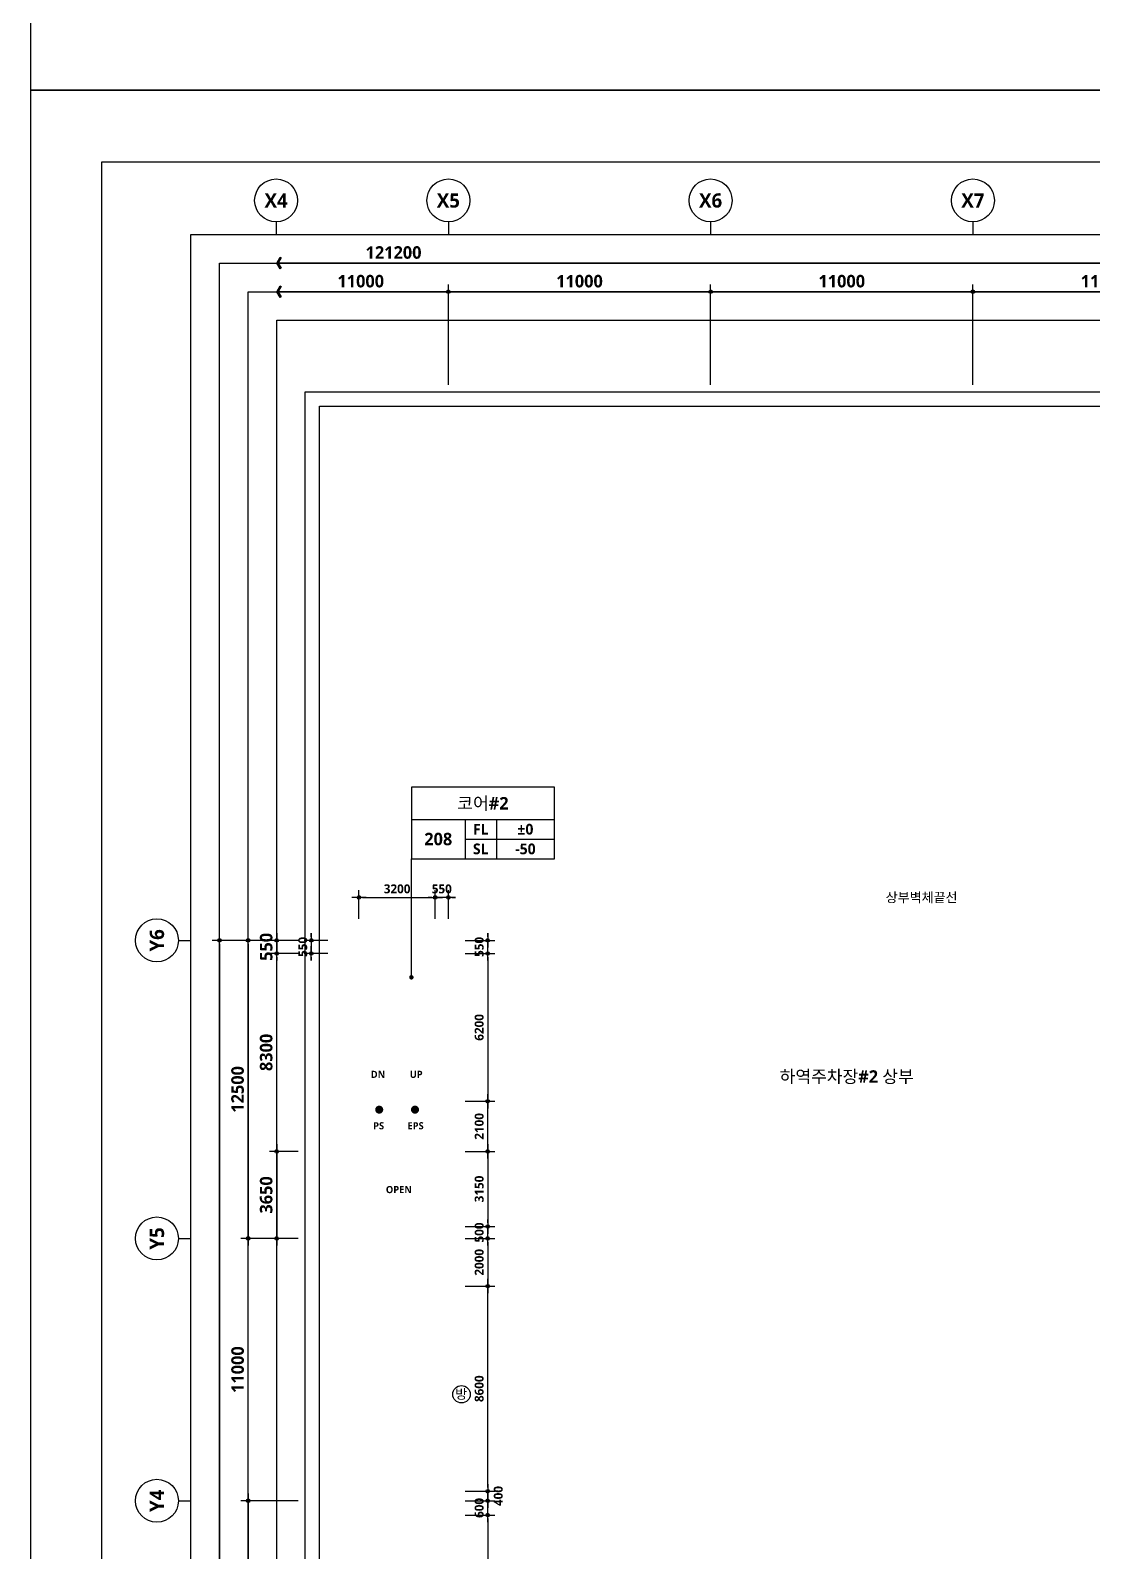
# Model space of a CAD drawing. Header units: millimetres. Extents: x -63924 to 190228206, y 0 to 456875599.
# Drawn here: x 89100 to 133650, y 442720 to 506505 of the extents above; entities that cross this region are included whole.
import ezdxf
from ezdxf.enums import TextEntityAlignment as Align

# ---------------------------------------------------------------- set-up
doc = ezdxf.new("R2010")
doc.units = ezdxf.units.MM
doc.header["$LTSCALE"] = 150
doc.header["$MEASUREMENT"] = 0
doc.header["$PDSIZE"] = -10
doc.layers.get('0').update_dxf_attribs({"linetype": 'CONTINUOUS'})
doc.layers.get('Defpoints').update_dxf_attribs({"color": 153, "linetype": 'CONTINUOUS'})
for name, color, linetype in [('A-ANNO-DIM', 4, 'CONTINUOUS'), ('A-ANNO-GRA1', 7, 'CONTINUOUS'), ('A-ANNO-LEAD', 4, 'CONTINUOUS'), ('A-ANNO-SYMB', 7, 'CONTINUOUS'), ('A-ANNO-TEXT1', 7, 'CONTINUOUS'), ('A-ANNO-TEXT2', 3, 'CONTINUOUS'), ('A-ANNO-TITL', 7, 'CONTINUOUS'), ('A-FLOR-MARK-ARCH', 1, 'CONTINUOUS'), ('A-ST-AXIS-BUB', 7, 'CONTINUOUS'), ('A-ST-AXIS-DIM', 7, 'CONTINUOUS')]:
    doc.layers.add(name, color=color, linetype=linetype)
for name, color, linetype, plot in [('Defpoint', 161, 'CONTINUOUS', False), ('G(그리드1)', 185, 'CONTINUOUS', False), ('G(그리드2)', 235, 'CONTINUOUS', False)]:
    doc.layers.add(name, color=color, linetype=linetype, plot=plot)
doc.styles.add('2020음성 1차', font='')
doc.styles.add('SH_나눔', font='')
doc.styles.add('SH_대대리576', font='')
doc.styles.add('SH_진천_나눔', font='')
doc.styles.get('2020음성 1차').set_extended_font_data('NanumGothic', bold=True)
doc.styles.get('SH_나눔').set_extended_font_data('NanumGothic', bold=True)
doc.styles.get('SH_대대리576').set_extended_font_data('NanumGothic', bold=True)
doc.styles.get('SH_진천_나눔').set_extended_font_data('NanumGothic', bold=True)
doc.dimstyles.new('SHP 300', dxfattribs={"dimscale": 150, "dimtxt": 3.5, "dimasz": 1, "dimexe": 2, "dimexo": 2, "dimgap": 1, "dimtad": 1, "dimdec": 0, "dimzin": 0, "dimdsep": 46, "dimtxsty": 'SH_대대리576', "dimblk": 'DIMDOT', "dimcen": 0.09, "dimclrt": 3, "dimadec": 0, "dimazin": 1, "dimtfac": 1, "dimtdec": 0, "dimtix": 1, "dimtmove": 2, "dimatfit": 0, "dimldrblk": 'DIMDOT', "dimfxl": 1, "dimtolj": 1, "dimtzin": 0, "dimarcsym": 0})
doc.dimstyles.new('SHP300내부', dxfattribs={"dimscale": 150, "dimtxt": 2.5, "dimasz": 1, "dimexe": 2, "dimexo": 2, "dimgap": 1, "dimtad": 1, "dimdec": 0, "dimzin": 0, "dimdsep": 46, "dimtxsty": 'SH_대대리576', "dimblk": 'DIMDOT', "dimcen": 0.09, "dimclrd": 256, "dimclre": 256, "dimclrt": 3, "dimadec": 0, "dimazin": 1, "dimtfac": 1, "dimtdec": 0, "dimtix": 1, "dimtmove": 2, "dimatfit": 0, "dimldrblk": 'DIMDOT', "dimfxl": 1, "dimtolj": 1, "dimtzin": 0, "dimlwd": -1, "dimlwe": -1, "dimarcsym": 0})

# ---------------------------------------------------------------- blocks, each defined once
blk = doc.blocks.new('A-ST-AXIS-BUB-1')
at = {"layer": 'A-ST-AXIS-BUB'}
blk.add_line((0, 350), (0, 0), dxfattribs=at)
blk.add_circle((0, 950), 600, dxfattribs=at)
blk = doc.blocks.new('DIMDOT')
at = {"color": 0}
blk.add_line((-2, 0), (2, 0), dxfattribs=at)
for radius in [0.5, 0.25]:
    blk.add_circle((0, 0), radius, dxfattribs=at)
blk = doc.blocks.new('*D79')
at = {"layer": 'A-ST-AXIS-DIM', "color": 0, "lineweight": -2, "transparency": 16777216}
for p, q in [((106630, 491650), (106630, 495850)), ((117630, 491650), (117630, 495850)), ((117480, 495550), (106780, 495550))]:
    blk.add_line(p, q, dxfattribs=at)
at = {"layer": 'Defpoints', "color": 0, "transparency": 16777216}
for p in [(106630, 495550), (106630, 491350), (117630, 491350)]:
    blk.add_point(p, dxfattribs=at)
at = {"layer": 'A-ST-AXIS-DIM', "color": 0, "linetype": 'ByBlock', "lineweight": -2, "transparency": 16777216, "xscale": 150, "yscale": 150, "zscale": 150, "rotation": 180}
blk.add_blockref('DIMDOT', (106630, 495550), dxfattribs=at)
at = {"layer": 'A-ST-AXIS-DIM', "color": 0, "linetype": 'ByBlock', "lineweight": -2, "transparency": 16777216, "xscale": 150, "yscale": 150, "zscale": 150}
blk.add_blockref('DIMDOT', (117630, 495550), dxfattribs=at)
at = {"layer": 'A-ST-AXIS-DIM', "color": 3, "transparency": 16777216, "insert": (112130, 495988), "char_height": 525, "attachment_point": 5, "style": 'SH_대대리576'}
blk.add_mtext('\\A1;11000', dxfattribs=at)
blk = doc.blocks.new('*D80')
at = {"layer": 'A-ST-AXIS-DIM', "color": 0, "lineweight": -2, "transparency": 16777216}
for p, q in [((117630, 491650), (117630, 495850)), ((128630, 491650), (128630, 495850)), ((128480, 495550), (117780, 495550))]:
    blk.add_line(p, q, dxfattribs=at)
at = {"layer": 'Defpoints', "color": 0, "transparency": 16777216}
for p in [(117630, 495550), (117630, 491350), (128630, 491350)]:
    blk.add_point(p, dxfattribs=at)
at = {"layer": 'A-ST-AXIS-DIM', "color": 0, "linetype": 'ByBlock', "lineweight": -2, "transparency": 16777216, "xscale": 150, "yscale": 150, "zscale": 150, "rotation": 180}
blk.add_blockref('DIMDOT', (117630, 495550), dxfattribs=at)
at = {"layer": 'A-ST-AXIS-DIM', "color": 0, "linetype": 'ByBlock', "lineweight": -2, "transparency": 16777216, "xscale": 150, "yscale": 150, "zscale": 150}
blk.add_blockref('DIMDOT', (128630, 495550), dxfattribs=at)
at = {"layer": 'A-ST-AXIS-DIM', "color": 3, "transparency": 16777216, "insert": (123130, 495988), "char_height": 525, "attachment_point": 5, "style": 'SH_대대리576'}
blk.add_mtext('\\A1;11000', dxfattribs=at)
blk = doc.blocks.new('*D81')
at = {"layer": 'A-ST-AXIS-DIM', "color": 0, "lineweight": -2, "transparency": 16777216}
for p, q in [((128630, 491650), (128630, 495850)), ((139630, 491650), (139630, 495850)), ((139480, 495550), (128780, 495550))]:
    blk.add_line(p, q, dxfattribs=at)
at = {"layer": 'Defpoints', "color": 0, "transparency": 16777216}
for p in [(128630, 495550), (128630, 491350), (139630, 491350)]:
    blk.add_point(p, dxfattribs=at)
at = {"layer": 'A-ST-AXIS-DIM', "color": 0, "linetype": 'ByBlock', "lineweight": -2, "transparency": 16777216, "xscale": 150, "yscale": 150, "zscale": 150, "rotation": 180}
blk.add_blockref('DIMDOT', (128630, 495550), dxfattribs=at)
at = {"layer": 'A-ST-AXIS-DIM', "color": 0, "linetype": 'ByBlock', "lineweight": -2, "transparency": 16777216, "xscale": 150, "yscale": 150, "zscale": 150}
blk.add_blockref('DIMDOT', (139630, 495550), dxfattribs=at)
at = {"layer": 'A-ST-AXIS-DIM', "color": 3, "transparency": 16777216, "insert": (134130, 495988), "char_height": 525, "attachment_point": 5, "style": 'SH_대대리576'}
blk.add_mtext('\\A1;11000', dxfattribs=at)
blk = doc.blocks.new('*D86')
at = {"layer": 'A-ST-AXIS-DIM', "color": 0, "lineweight": -2, "transparency": 16777216}
for p, q in [((100330, 444850), (97930, 444850)), ((98230, 444700), (98230, 434000)), ((100330, 433850), (97930, 433850))]:
    blk.add_line(p, q, dxfattribs=at)
at = {"layer": 'Defpoints', "color": 0, "transparency": 16777216}
for p in [(100630, 444850), (98230, 433850), (100630, 433850)]:
    blk.add_point(p, dxfattribs=at)
at = {"layer": 'A-ST-AXIS-DIM', "color": 0, "linetype": 'ByBlock', "lineweight": -2, "transparency": 16777216, "xscale": 150, "yscale": 150, "zscale": 150}
for p, rotation in [((98230, 444850), 90), ((98230, 433850), 270)]:
    blk.add_blockref('DIMDOT', p, dxfattribs=dict(at, rotation=rotation))
at = {"layer": 'A-ST-AXIS-DIM', "color": 3, "transparency": 16777216, "insert": (97792, 439350), "char_height": 525, "attachment_point": 5, "rotation": 90, "style": 'SH_대대리576'}
blk.add_mtext('\\A1;11000', dxfattribs=at)
blk = doc.blocks.new('*D87')
at = {"layer": 'A-ST-AXIS-DIM', "color": 0, "lineweight": -2, "transparency": 16777216}
for p, q in [((100330, 455850), (97930, 455850)), ((98230, 445000), (98230, 455700)), ((100330, 444850), (97930, 444850))]:
    blk.add_line(p, q, dxfattribs=at)
at = {"layer": 'Defpoints', "color": 0, "transparency": 16777216}
for p in [(98230, 455850), (100630, 455850), (100630, 444850)]:
    blk.add_point(p, dxfattribs=at)
at = {"layer": 'A-ST-AXIS-DIM', "color": 0, "linetype": 'ByBlock', "lineweight": -2, "transparency": 16777216, "xscale": 150, "yscale": 150, "zscale": 150}
for p, rotation in [((98230, 455850), 90), ((98230, 444850), 270)]:
    blk.add_blockref('DIMDOT', p, dxfattribs=dict(at, rotation=rotation))
at = {"layer": 'A-ST-AXIS-DIM', "color": 3, "transparency": 16777216, "insert": (97792, 450350), "char_height": 525, "attachment_point": 5, "rotation": 90, "style": 'SH_대대리576'}
blk.add_mtext('\\A1;11000', dxfattribs=at)
blk = doc.blocks.new('*D88')
at = {"layer": 'A-ST-AXIS-DIM', "color": 0, "lineweight": -2, "transparency": 16777216}
for p, q in [((100330, 468350), (97930, 468350)), ((98230, 468200), (98230, 456000)), ((100330, 455850), (97930, 455850))]:
    blk.add_line(p, q, dxfattribs=at)
at = {"layer": 'Defpoints', "color": 0, "transparency": 16777216}
for p in [(100630, 468350), (98230, 455850), (100630, 455850)]:
    blk.add_point(p, dxfattribs=at)
at = {"layer": 'A-ST-AXIS-DIM', "color": 0, "linetype": 'ByBlock', "lineweight": -2, "transparency": 16777216, "xscale": 150, "yscale": 150, "zscale": 150}
for p, rotation in [((98230, 468350), 90), ((98230, 455850), 270)]:
    blk.add_blockref('DIMDOT', p, dxfattribs=dict(at, rotation=rotation))
at = {"layer": 'A-ST-AXIS-DIM', "color": 3, "transparency": 16777216, "insert": (97791, 462100), "char_height": 525, "attachment_point": 5, "rotation": 90, "style": 'SH_대대리576'}
blk.add_mtext('\\A1;12500', dxfattribs=at)
blk = doc.blocks.new('*D89')
at = {"layer": 'A-ST-AXIS-DIM', "color": 0, "lineweight": -2, "transparency": 16777216}
for p, q in [((100330, 468350), (96730, 468350)), ((97030, 468200), (97030, 411500)), ((100330, 411350), (96730, 411350))]:
    blk.add_line(p, q, dxfattribs=at)
at = {"layer": 'Defpoints', "color": 0, "transparency": 16777216}
for p in [(100630, 468350), (97030, 411350), (100630, 411350)]:
    blk.add_point(p, dxfattribs=at)
at = {"layer": 'A-ST-AXIS-DIM', "color": 0, "linetype": 'ByBlock', "lineweight": -2, "transparency": 16777216, "xscale": 150, "yscale": 150, "zscale": 150}
for p, rotation in [((97030, 468350), 90), ((97030, 411350), 270)]:
    blk.add_blockref('DIMDOT', p, dxfattribs=dict(at, rotation=rotation))
at = {"layer": 'A-ST-AXIS-DIM', "color": 3, "transparency": 16777216, "insert": (96591, 439850), "char_height": 525, "attachment_point": 5, "rotation": 90, "style": 'SH_대대리576'}
blk.add_mtext('\\A1;57000', dxfattribs=at)
blk = doc.blocks.new('*D1229')
at = {"layer": 'A-ANNO-DIM', "transparency": 16777216}
for p, q in [((105930, 470150), (105780, 470150)), ((106080, 469250), (106080, 470450)), ((106630, 470150), (106080, 470150)), ((106630, 469250), (106630, 470450)), ((106780, 470150), (106930, 470150))]:
    blk.add_line(p, q, dxfattribs=at)
at = {"layer": 'Defpoints', "color": 0, "transparency": 16777216}
for p in [(106080, 470150), (106080, 468950), (106630, 468950)]:
    blk.add_point(p, dxfattribs=at)
at = {"layer": 'A-ANNO-DIM', "linetype": 'ByBlock', "transparency": 16777216, "xscale": 150, "yscale": 150, "zscale": 150}
blk.add_blockref('DIMDOT', (106080, 470150), dxfattribs=at)
at = {"layer": 'A-ANNO-DIM', "linetype": 'ByBlock', "transparency": 16777216, "xscale": 150, "yscale": 150, "zscale": 150, "rotation": 180}
blk.add_blockref('DIMDOT', (106630, 470150), dxfattribs=at)
at = {"layer": 'A-ANNO-DIM', "color": 3, "transparency": 16777216, "insert": (106355, 470506), "char_height": 375, "attachment_point": 5, "style": 'SH_대대리576'}
blk.add_mtext('\\A1;550', dxfattribs=at)
blk = doc.blocks.new('*D1230')
at = {"layer": 'A-ANNO-DIM', "transparency": 16777216}
for p, q in [((102880, 469250), (102880, 470450)), ((103030, 470150), (105930, 470150)), ((106080, 469250), (106080, 470450))]:
    blk.add_line(p, q, dxfattribs=at)
at = {"layer": 'Defpoints', "color": 0, "transparency": 16777216}
for p in [(106080, 470150), (102880, 468950), (106080, 468950)]:
    blk.add_point(p, dxfattribs=at)
at = {"layer": 'A-ANNO-DIM', "linetype": 'ByBlock', "transparency": 16777216, "xscale": 150, "yscale": 150, "zscale": 150, "rotation": 180}
blk.add_blockref('DIMDOT', (102880, 470150), dxfattribs=at)
at = {"layer": 'A-ANNO-DIM', "linetype": 'ByBlock', "transparency": 16777216, "xscale": 150, "yscale": 150, "zscale": 150}
blk.add_blockref('DIMDOT', (106080, 470150), dxfattribs=at)
at = {"layer": 'A-ANNO-DIM', "color": 3, "transparency": 16777216, "insert": (104480, 470507), "char_height": 375, "attachment_point": 5, "style": 'SH_대대리576'}
blk.add_mtext('\\A1;3200', dxfattribs=at)
blk = doc.blocks.new('방화스크린 TEXT100')
at = {"layer": 'A-ANNO-SYMB'}
blk.add_circle((0, 0), 243, dxfattribs=at)
at = {"layer": 'A-ANNO-TITL', "style": '2020음성 1차'}
blk.add_text('방', height=267, dxfattribs=at).set_placement((-7, 7), align=Align.MIDDLE_CENTER)
blk = doc.blocks.new('*D1309')
at = {"layer": 'A-ANNO-DIM', "transparency": 16777216}
for p, q in [((101580, 468350), (100580, 468350)), ((100880, 468500), (100880, 468650)), ((100880, 468350), (100880, 467800)), ((101580, 467800), (100580, 467800)), ((100880, 467650), (100880, 467500))]:
    blk.add_line(p, q, dxfattribs=at)
at = {"layer": 'Defpoints', "color": 0, "transparency": 16777216}
for p in [(101880, 468350), (100880, 467800), (101880, 467800)]:
    blk.add_point(p, dxfattribs=at)
at = {"layer": 'A-ANNO-DIM', "linetype": 'ByBlock', "transparency": 16777216, "xscale": 150, "yscale": 150, "zscale": 150}
for p, rotation in [((100880, 468350), 270), ((100880, 467800), 90)]:
    blk.add_blockref('DIMDOT', p, dxfattribs=dict(at, rotation=rotation))
at = {"layer": 'A-ANNO-DIM', "color": 3, "transparency": 16777216, "insert": (100524, 468075), "char_height": 375, "attachment_point": 5, "rotation": 90, "style": 'SH_대대리576'}
blk.add_mtext('\\A1;550', dxfattribs=at)
blk = doc.blocks.new('*D1502')
at = {"layer": 'A-ST-AXIS-DIM', "color": 0, "lineweight": -2, "transparency": 16777216}
for p, q in [((100330, 467800), (99130, 467800)), ((99430, 459650), (99430, 467650)), ((100330, 459500), (99130, 459500))]:
    blk.add_line(p, q, dxfattribs=at)
at = {"layer": 'Defpoints', "color": 0, "transparency": 16777216}
for p in [(99430, 467800), (100630, 467800), (100630, 459500)]:
    blk.add_point(p, dxfattribs=at)
at = {"layer": 'A-ST-AXIS-DIM', "color": 0, "linetype": 'ByBlock', "lineweight": -2, "transparency": 16777216, "xscale": 150, "yscale": 150, "zscale": 150}
for p, rotation in [((99430, 467800), 90), ((99430, 459500), 270)]:
    blk.add_blockref('DIMDOT', p, dxfattribs=dict(at, rotation=rotation))
at = {"layer": 'A-ST-AXIS-DIM', "color": 3, "transparency": 16777216, "insert": (98990, 463650), "char_height": 525, "attachment_point": 5, "rotation": 90, "style": 'SH_대대리576'}
blk.add_mtext('\\A1;8300', dxfattribs=at)
blk = doc.blocks.new('*D1503')
at = {"layer": 'A-ST-AXIS-DIM', "color": 0, "lineweight": -2, "transparency": 16777216}
for p, q in [((100330, 468350), (99130, 468350)), ((99430, 468500), (99430, 468650)), ((99430, 468350), (99430, 467800)), ((100330, 467800), (99130, 467800)), ((99430, 467650), (99430, 467500))]:
    blk.add_line(p, q, dxfattribs=at)
at = {"layer": 'Defpoints', "color": 0, "transparency": 16777216}
for p in [(100630, 468350), (99430, 467800), (100630, 467800)]:
    blk.add_point(p, dxfattribs=at)
at = {"layer": 'A-ST-AXIS-DIM', "color": 0, "linetype": 'ByBlock', "lineweight": -2, "transparency": 16777216, "xscale": 150, "yscale": 150, "zscale": 150}
for p, rotation in [((99430, 468350), 270), ((99430, 467800), 90)]:
    blk.add_blockref('DIMDOT', p, dxfattribs=dict(at, rotation=rotation))
at = {"layer": 'A-ST-AXIS-DIM', "color": 3, "transparency": 16777216, "insert": (98991, 468075), "char_height": 525, "attachment_point": 5, "rotation": 90, "style": 'SH_대대리576'}
blk.add_mtext('\\A1;550', dxfattribs=at)
blk = doc.blocks.new('*D1504')
at = {"layer": 'A-ST-AXIS-DIM', "color": 0, "lineweight": -2, "transparency": 16777216}
for p, q in [((100330, 459500), (99130, 459500)), ((99430, 459350), (99430, 456000)), ((100330, 455850), (99130, 455850))]:
    blk.add_line(p, q, dxfattribs=at)
at = {"layer": 'Defpoints', "color": 0, "transparency": 16777216}
for p in [(100630, 459500), (99430, 455850), (100630, 455850)]:
    blk.add_point(p, dxfattribs=at)
at = {"layer": 'A-ST-AXIS-DIM', "color": 0, "linetype": 'ByBlock', "lineweight": -2, "transparency": 16777216, "xscale": 150, "yscale": 150, "zscale": 150}
for p, rotation in [((99430, 459500), 90), ((99430, 455850), 270)]:
    blk.add_blockref('DIMDOT', p, dxfattribs=dict(at, rotation=rotation))
at = {"layer": 'A-ST-AXIS-DIM', "color": 3, "transparency": 16777216, "insert": (98990, 457675), "char_height": 525, "attachment_point": 5, "rotation": 90, "style": 'SH_대대리576'}
blk.add_mtext('\\A1;3650', dxfattribs=at)
blk = doc.blocks.new('G$C9D92D8A7')
at = {"layer": 'A-ANNO-GRA1'}
for p, q in [((0, 11), (40, 11)), ((15, 11), (15, 0)), ((23.75, 11), (23.75, 0)), ((15, 5.5), (40, 5.5))]:
    blk.add_line(p, q, dxfattribs=at)
blk.add_lwpolyline([(0, 20), (0, 0), (40, 0), (40, 20)], close=True, dxfattribs=at)
at = {"style": '2020음성 1차'}
for tag, height, p in [('실명', 3.5, (20, 15.5)), ('마감레벨', 3, (31.875, 8.25)), ('실번호', 3.5, (7.5, 5.5)), ('구조레벨', 3, (31.875, 2.75))]:
    blk.add_attdef(tag, text='', height=height, dxfattribs=at).set_placement(p, align=Align.MIDDLE_CENTER)
at = {"layer": 'A-ANNO-TEXT1', "style": 'SH_나눔'}
for s, p in [('FL', (19.375, 8.25)), ('SL', (19.375, 2.75))]:
    blk.add_text(s, height=3, dxfattribs=at).set_placement(p, align=Align.MIDDLE)
blk = doc.blocks.new('*D1972')
at = {"layer": 'A-ANNO-DIM', "transparency": 16777216}
for p, q in [((107330, 444250), (108580, 444250)), ((108280, 444100), (108280, 434600)), ((107330, 434450), (108580, 434450))]:
    blk.add_line(p, q, dxfattribs=at)
at = {"layer": 'Defpoints', "color": 0, "transparency": 16777216}
for p in [(107030, 444250), (107030, 434450), (108280, 434450)]:
    blk.add_point(p, dxfattribs=at)
at = {"layer": 'A-ANNO-DIM', "linetype": 'ByBlock', "transparency": 16777216, "xscale": 150, "yscale": 150, "zscale": 150}
for p, rotation in [((108280, 444250), 90), ((108280, 434450), 270)]:
    blk.add_blockref('DIMDOT', p, dxfattribs=dict(at, rotation=rotation))
at = {"layer": 'A-ANNO-DIM', "color": 3, "transparency": 16777216, "insert": (107923, 439350), "char_height": 375, "attachment_point": 5, "rotation": 90, "style": 'SH_대대리576'}
blk.add_mtext('\\A1;9800', dxfattribs=at)
blk = doc.blocks.new('*D1973')
at = {"layer": 'A-ANNO-DIM', "transparency": 16777216}
for p, q in [((107330, 444850), (108580, 444850)), ((108280, 445000), (108280, 445150)), ((108280, 444250), (108280, 444850)), ((107330, 444250), (108580, 444250)), ((108280, 444100), (108280, 443950))]:
    blk.add_line(p, q, dxfattribs=at)
at = {"layer": 'Defpoints', "color": 0, "transparency": 16777216}
for p in [(107030, 444850), (108280, 444850), (107030, 444250)]:
    blk.add_point(p, dxfattribs=at)
at = {"layer": 'A-ANNO-DIM', "linetype": 'ByBlock', "transparency": 16777216, "xscale": 150, "yscale": 150, "zscale": 150}
for p, rotation in [((108280, 444850), 270), ((108280, 444250), 90)]:
    blk.add_blockref('DIMDOT', p, dxfattribs=dict(at, rotation=rotation))
at = {"layer": 'A-ANNO-DIM', "color": 3, "transparency": 16777216, "insert": (107923, 444550), "char_height": 375, "attachment_point": 5, "rotation": 90, "style": 'SH_대대리576'}
blk.add_mtext('\\A1;600', dxfattribs=at)
blk = doc.blocks.new('*D1974')
at = {"layer": 'A-ANNO-DIM', "transparency": 16777216}
for p, q in [((107330, 445250), (108580, 445250)), ((108280, 445400), (108280, 445550)), ((108280, 445250), (108280, 444850)), ((107330, 444850), (108580, 444850)), ((108280, 444700), (108280, 444550))]:
    blk.add_line(p, q, dxfattribs=at)
at = {"layer": 'Defpoints', "color": 0, "transparency": 16777216}
for p in [(107030, 445250), (107030, 444850), (108280, 444850)]:
    blk.add_point(p, dxfattribs=at)
at = {"layer": 'A-ANNO-DIM', "linetype": 'ByBlock', "transparency": 16777216, "xscale": 150, "yscale": 150, "zscale": 150}
for p, rotation in [((108280, 445250), 270), ((108280, 444850), 90)]:
    blk.add_blockref('DIMDOT', p, dxfattribs=dict(at, rotation=rotation))
at = {"layer": 'A-ANNO-DIM', "color": 3, "transparency": 16777216, "insert": (108724, 445050), "char_height": 375, "attachment_point": 5, "rotation": 90, "style": 'SH_대대리576'}
blk.add_mtext('\\A1;400', dxfattribs=at)
blk = doc.blocks.new('*D1975')
at = {"layer": 'A-ANNO-DIM', "transparency": 16777216}
for p, q in [((107330, 453850), (108580, 453850)), ((108280, 445400), (108280, 453700)), ((107330, 445250), (108580, 445250))]:
    blk.add_line(p, q, dxfattribs=at)
at = {"layer": 'Defpoints', "color": 0, "transparency": 16777216}
for p in [(107030, 453850), (108280, 453850), (107030, 445250)]:
    blk.add_point(p, dxfattribs=at)
at = {"layer": 'A-ANNO-DIM', "linetype": 'ByBlock', "transparency": 16777216, "xscale": 150, "yscale": 150, "zscale": 150}
for p, rotation in [((108280, 453850), 90), ((108280, 445250), 270)]:
    blk.add_blockref('DIMDOT', p, dxfattribs=dict(at, rotation=rotation))
at = {"layer": 'A-ANNO-DIM', "color": 3, "transparency": 16777216, "insert": (107923, 449550), "char_height": 375, "attachment_point": 5, "rotation": 90, "style": 'SH_대대리576'}
blk.add_mtext('\\A1;8600', dxfattribs=at)
blk = doc.blocks.new('*D1976')
at = {"layer": 'A-ANNO-DIM', "transparency": 16777216}
for p, q in [((107330, 455850), (108580, 455850)), ((108280, 455700), (108280, 454000)), ((107330, 453850), (108580, 453850))]:
    blk.add_line(p, q, dxfattribs=at)
at = {"layer": 'Defpoints', "color": 0, "transparency": 16777216}
for p in [(107030, 455850), (107030, 453850), (108280, 453850)]:
    blk.add_point(p, dxfattribs=at)
at = {"layer": 'A-ANNO-DIM', "linetype": 'ByBlock', "transparency": 16777216, "xscale": 150, "yscale": 150, "zscale": 150}
for p, rotation in [((108280, 455850), 90), ((108280, 453850), 270)]:
    blk.add_blockref('DIMDOT', p, dxfattribs=dict(at, rotation=rotation))
at = {"layer": 'A-ANNO-DIM', "color": 3, "transparency": 16777216, "insert": (107924, 454850), "char_height": 375, "attachment_point": 5, "rotation": 90, "style": 'SH_대대리576'}
blk.add_mtext('\\A1;2000', dxfattribs=at)
blk = doc.blocks.new('*D1977')
at = {"layer": 'A-ANNO-DIM', "transparency": 16777216}
for p, q in [((107330, 456350), (108580, 456350)), ((108280, 456500), (108280, 456650)), ((108280, 455850), (108280, 456350)), ((107330, 455850), (108580, 455850)), ((108280, 455700), (108280, 455550))]:
    blk.add_line(p, q, dxfattribs=at)
at = {"layer": 'Defpoints', "color": 0, "transparency": 16777216}
for p in [(107030, 456350), (108280, 456350), (107030, 455850)]:
    blk.add_point(p, dxfattribs=at)
at = {"layer": 'A-ANNO-DIM', "linetype": 'ByBlock', "transparency": 16777216, "xscale": 150, "yscale": 150, "zscale": 150}
for p, rotation in [((108280, 456350), 270), ((108280, 455850), 90)]:
    blk.add_blockref('DIMDOT', p, dxfattribs=dict(at, rotation=rotation))
at = {"layer": 'A-ANNO-DIM', "color": 3, "transparency": 16777216, "insert": (107924, 456100), "char_height": 375, "attachment_point": 5, "rotation": 90, "style": 'SH_대대리576'}
blk.add_mtext('\\A1;500', dxfattribs=at)
blk = doc.blocks.new('*D1978')
at = {"layer": 'A-ANNO-DIM', "transparency": 16777216}
for p, q in [((107330, 459500), (108580, 459500)), ((108280, 459350), (108280, 456500)), ((107330, 456350), (108580, 456350))]:
    blk.add_line(p, q, dxfattribs=at)
at = {"layer": 'Defpoints', "color": 0, "transparency": 16777216}
for p in [(107030, 459500), (107030, 456350), (108280, 456350)]:
    blk.add_point(p, dxfattribs=at)
at = {"layer": 'A-ANNO-DIM', "linetype": 'ByBlock', "transparency": 16777216, "xscale": 150, "yscale": 150, "zscale": 150}
for p, rotation in [((108280, 459500), 90), ((108280, 456350), 270)]:
    blk.add_blockref('DIMDOT', p, dxfattribs=dict(at, rotation=rotation))
at = {"layer": 'A-ANNO-DIM', "color": 3, "transparency": 16777216, "insert": (107923, 457925), "char_height": 375, "attachment_point": 5, "rotation": 90, "style": 'SH_대대리576'}
blk.add_mtext('\\A1;3150', dxfattribs=at)
blk = doc.blocks.new('*D1979')
at = {"layer": 'A-ANNO-DIM', "transparency": 16777216}
for p, q in [((107330, 461600), (108580, 461600)), ((108280, 459650), (108280, 461450)), ((107330, 459500), (108580, 459500))]:
    blk.add_line(p, q, dxfattribs=at)
at = {"layer": 'Defpoints', "color": 0, "transparency": 16777216}
for p in [(107030, 461600), (108280, 461600), (107030, 459500)]:
    blk.add_point(p, dxfattribs=at)
at = {"layer": 'A-ANNO-DIM', "linetype": 'ByBlock', "transparency": 16777216, "xscale": 150, "yscale": 150, "zscale": 150}
for p, rotation in [((108280, 461600), 90), ((108280, 459500), 270)]:
    blk.add_blockref('DIMDOT', p, dxfattribs=dict(at, rotation=rotation))
at = {"layer": 'A-ANNO-DIM', "color": 3, "transparency": 16777216, "insert": (107924, 460550), "char_height": 375, "attachment_point": 5, "rotation": 90, "style": 'SH_대대리576'}
blk.add_mtext('\\A1;2100', dxfattribs=at)
blk = doc.blocks.new('*D1980')
at = {"layer": 'A-ANNO-DIM', "transparency": 16777216}
for p, q in [((107330, 467800), (108580, 467800)), ((108280, 467650), (108280, 461750)), ((107330, 461600), (108580, 461600))]:
    blk.add_line(p, q, dxfattribs=at)
at = {"layer": 'Defpoints', "color": 0, "transparency": 16777216}
for p in [(107030, 467800), (107030, 461600), (108280, 461600)]:
    blk.add_point(p, dxfattribs=at)
at = {"layer": 'A-ANNO-DIM', "linetype": 'ByBlock', "transparency": 16777216, "xscale": 150, "yscale": 150, "zscale": 150}
for p, rotation in [((108280, 467800), 90), ((108280, 461600), 270)]:
    blk.add_blockref('DIMDOT', p, dxfattribs=dict(at, rotation=rotation))
at = {"layer": 'A-ANNO-DIM', "color": 3, "transparency": 16777216, "insert": (107923, 464700), "char_height": 375, "attachment_point": 5, "rotation": 90, "style": 'SH_대대리576'}
blk.add_mtext('\\A1;6200', dxfattribs=at)
blk = doc.blocks.new('*D1981')
at = {"layer": 'A-ANNO-DIM', "transparency": 16777216}
for p, q in [((107330, 468350), (108580, 468350)), ((108280, 468500), (108280, 468650)), ((108280, 467800), (108280, 468350)), ((107330, 467800), (108580, 467800)), ((108280, 467650), (108280, 467500))]:
    blk.add_line(p, q, dxfattribs=at)
at = {"layer": 'Defpoints', "color": 0, "transparency": 16777216}
for p in [(107030, 468350), (108280, 468350), (107030, 467800)]:
    blk.add_point(p, dxfattribs=at)
at = {"layer": 'A-ANNO-DIM', "linetype": 'ByBlock', "transparency": 16777216, "xscale": 150, "yscale": 150, "zscale": 150}
for p, rotation in [((108280, 468350), 270), ((108280, 467800), 90)]:
    blk.add_blockref('DIMDOT', p, dxfattribs=dict(at, rotation=rotation))
at = {"layer": 'A-ANNO-DIM', "color": 3, "transparency": 16777216, "insert": (107924, 468075), "char_height": 375, "attachment_point": 5, "rotation": 90, "style": 'SH_대대리576'}
blk.add_mtext('\\A1;550', dxfattribs=at)

msp = doc.modelspace()

# ---------------------------------------------------------------- linework, layer by layer
msp.add_lwpolyline([(105080, 466800), (105080, 471772.8)])
at = {"const_width": 93.8}
msp.add_lwpolyline([(105080, 466753.1, -1), (105080, 466846.9, -1)], format="xyb", close=True, dxfattribs=at)
at = {"layer": 'A-ANNO-LEAD'}
msp.add_lwpolyline([(123280, 468950, 0, 83.3, 0), (123405, 469166.5, 0, 0, 0), (123973.5, 470151.2, 0, 0, 0), (124973.5, 470151.2, 0, 0, 0)], format="xyseb", dxfattribs=at)
at = {"layer": 'A-FLOR-MARK-ARCH', "const_width": 168.8}
for points in [[(103645.6, 461250, 1), (103814.4, 461250, 1)], [(105145.6, 461250, 1), (105314.4, 461250, 1)]]:
    msp.add_lwpolyline(points, format="xyb", close=True, dxfattribs=at)
at = {"layer": 'A-ST-AXIS-DIM'}
for p, q in [((168230, 496750), (99430, 496750)), ((106630, 493450), (106630, 495850)), ((106480, 495550), (99430, 495550))]:
    msp.add_line(p, q, dxfattribs=at)
at = {"layer": 'A-ST-AXIS-DIM', "linetype": 'Continuous'}
for points in [[(99573.4, 496994.6), (99622.3, 496965.9), (99495.7, 496750), (99622.4, 496534), (99573.4, 496505.4), (99430, 496750)], [(99573.4, 495794.6), (99622.3, 495765.9), (99495.7, 495550), (99622.4, 495334), (99573.4, 495305.4), (99430, 495550)]]:
    msp.add_lwpolyline(points, close=True, dxfattribs=at)
at = {"layer": 'Defpoint'}
for points in [[(89100, 504000), (178200, 504000), (178200, 630000), (89100, 630000)], [(89100, 378000), (178200, 378000), (178200, 504000), (89100, 504000)], [(92100, 501000), (175200, 501000), (175200, 394500), (92100, 394500)]]:
    msp.add_lwpolyline(points, close=True, dxfattribs=at)
at = {"layer": 'G(그리드1)'}
for points in [[(174030, 396550), (95830, 396550), (95830, 497950), (174030, 497950)], [(172830, 398750), (97030, 398750), (97030, 496750), (172830, 496750)], [(171630, 399950), (98230, 399950), (98230, 495550), (171630, 495550)], [(170430, 401150), (99430, 401150), (99430, 494350), (170430, 494350)], [(169230, 404150), (100630, 404150), (100630, 491350), (169230, 491350)]]:
    msp.add_lwpolyline(points, close=True, dxfattribs=at)
at = {"layer": 'G(그리드2)'}
msp.add_lwpolyline([(168630, 404750), (101230, 404750), (101230, 490750), (168630, 490750)], close=True, dxfattribs=at)

# ---------------------------------------------------------------- block references
at = {"xscale": 1.5, "yscale": 1.5, "zscale": 1.5}
msp.add_blockref('방화스크린 TEXT100', (107181.3, 449315), dxfattribs=at)
at = {"layer": 'A-ANNO-TEXT1'}
ref = msp.add_blockref('G$C9D92D8A7', (105080, 471772.8), dxfattribs=dict(at, xscale=150, yscale=150, zscale=150))
ref.add_attrib('실명', '코어#2', dxfattribs={"layer": 'A-ANNO-TEXT2', "height": 525, "style": '2020음성 1차'}).set_placement((108080, 474097.8, 206000), align=Align.MIDDLE_CENTER)
ref.add_attrib('실번호', '208', dxfattribs={"layer": 'A-ANNO-TEXT2', "height": 525, "style": '2020음성 1차'}).set_placement((106205, 472597.8, 206000), align=Align.MIDDLE_CENTER)
ref.add_attrib('마감레벨', '%%p0', dxfattribs={"height": 450, "style": '2020음성 1차'}).set_placement((109861.3, 473010.3, 206000), align=Align.MIDDLE_CENTER)
ref.add_attrib('구조레벨', '-50', dxfattribs={"height": 450, "style": '2020음성 1차'}).set_placement((109861.3, 472185.3, 206000), align=Align.MIDDLE_CENTER)
at = {"layer": 'A-ANNO-TEXT1', "xscale": 1.5, "yscale": 1.5, "zscale": 1.5, "rotation": 90}
for p in [(95830, 468350), (95830, 455850), (95830, 444850)]:
    msp.add_blockref('A-ST-AXIS-BUB-1', p, dxfattribs=at)
at = {"layer": 'A-ST-AXIS-BUB', "xscale": 1.5, "yscale": 1.5, "zscale": 1.5}
for p in [(99405, 497950), (106630, 497950), (117630, 497950), (128630, 497950)]:
    msp.add_blockref('A-ST-AXIS-BUB-1', p, dxfattribs=at)
at = {"layer": 'A-ST-AXIS-DIM', "xscale": 150, "yscale": 150, "zscale": 150}
msp.add_blockref('DIMDOT', (106630, 495550), dxfattribs=at)

# ---------------------------------------------------------------- texts
at = {"layer": 'A-ANNO-TEXT1', "style": 'SH_대대리576'}
for s, p in [('X4', (99405, 499375)), ('X5', (106630, 499375)), ('X6', (117630, 499375)), ('X7', (128630, 499375))]:
    msp.add_text(s, height=600, dxfattribs=at).set_placement(p, align=Align.MIDDLE_CENTER)
at = {"layer": 'A-ANNO-TEXT1', "style": '2020음성 1차'}
msp.add_text('상부벽체끝선', height=400, dxfattribs=at).set_placement((124973.5, 470151.2), align=Align.MIDDLE_LEFT)
at = {"layer": 'A-ANNO-TEXT1', "style": 'SH_대대리576'}
for s, p in [('Y6', (94405, 468350)), ('Y5', (94405, 455850)), ('Y4', (94405, 444850))]:
    msp.add_text(s, height=600, rotation=90, dxfattribs=at).set_placement(p, align=Align.MIDDLE_CENTER)
at = {"layer": 'A-ANNO-TEXT1', "style": 'SH_진천_나눔'}
for s, p in [('DN', (103680, 462730)), ('UP', (105280, 462730)), ('PS', (103705, 460575)), ('EPS', (105255, 460575)), ('OPEN', (104555, 457900))]:
    msp.add_text(s, height=300, dxfattribs=at).set_placement(p, align=Align.MIDDLE)
at = {"layer": 'A-ANNO-TEXT2', "style": 'SH_진천_나눔'}
msp.add_text('하역주차장#2 상부', height=525, dxfattribs=at).set_placement((123336.6, 462644.3), align=Align.MIDDLE)
at = {"layer": 'A-ST-AXIS-DIM', "color": 3, "char_height": 525, "attachment_point": 5, "style": 'SH_대대리576'}
for s, insert in [('\\A1;121200', (104330, 497189.7)), ('\\A1;11000', (102955, 495987.9))]:
    msp.add_mtext(s, dxfattribs=dict(at, insert=insert))

# ---------------------------------------------------------------- dimensions: what is measured, and where the dimension line sits
at = {"layer": 'A-ANNO-DIM'}
for base, p1, p2, angle, picture, middle in [((106080, 470150), (102880, 468950), (106080, 468950), 180, '*D1230', (104480, 470506.9)), ((106080, 470150), (106630, 468950), (106080, 468950), 0, '*D1229', (106355, 470506.1)), ((100880, 467800), (101880, 468350), (101880, 467800), 90, '*D1309', (100523.9, 468075)), ((108280, 468350), (107030, 467800), (107030, 468350), 270, '*D1981', (107923.9, 468075)), ((108280, 461600), (107030, 467800), (107030, 461600), 90, '*D1980', (107923.1, 464700)), ((108280, 461600), (107030, 459500), (107030, 461600), 270, '*D1979', (107923.9, 460550)), ((108280, 456350), (107030, 459500), (107030, 456350), 90, '*D1978', (107923.1, 457925)), ((108280, 456350), (107030, 455850), (107030, 456350), 270, '*D1977', (107923.9, 456100)), ((108280, 453850), (107030, 455850), (107030, 453850), 90, '*D1976', (107923.9, 454850)), ((108280, 453850), (107030, 445250), (107030, 453850), 270, '*D1975', (107923.1, 449550)), ((108280, 444850), (107030, 444250), (107030, 444850), 270, '*D1973', (107923.1, 444550)), ((108280, 434450), (107030, 444250), (107030, 434450), 90, '*D1972', (107923.1, 439350))]:
    dim = msp.add_linear_dim(base=base, p1=p1, p2=p2, angle=angle, dimstyle='SHP300내부', dxfattribs=at)
    dim.commit()
    dim.dimension.update_dxf_attribs({"geometry": picture, "text_midpoint": middle})
dim = msp.add_linear_dim(base=(108280, 444850), p1=(107030, 445250), p2=(107030, 444850), angle=90, dimstyle='SHP300내부', dxfattribs=at)
dim.commit()
dim.dimension.update_dxf_attribs({"geometry": '*D1974', "text_midpoint": (108724.4, 445050), "dimtype": 160})
at = {"layer": 'A-ST-AXIS-DIM'}
for base, p1, p2, picture, middle in [((106630, 495550), (117630, 491350), (106630, 491350), '*D79', (112130, 495987.9)), ((117630, 495550), (128630, 491350), (117630, 491350), '*D80', (123130, 495987.9)), ((128630, 495550), (139630, 491350), (128630, 491350), '*D81', (134130, 495987.9))]:
    dim = msp.add_linear_dim(base=base, p1=p1, p2=p2, dimstyle='SHP 300', override={"dimtxsty": 'SH_대대리576', "dimldrblk": 'DIMDOT'}, dxfattribs=at)
    dim.commit()
    dim.dimension.update_dxf_attribs({"geometry": picture, "text_midpoint": middle})
for base, p1, p2, angle, picture, middle in [((97030, 411350), (100630, 468350), (100630, 411350), 90, '*D89', (96591.4, 439850)), ((98230, 455850), (100630, 468350), (100630, 455850), 90, '*D88', (97790.7, 462100)), ((99430, 467800), (100630, 468350), (100630, 467800), 90, '*D1503', (98991.4, 468075)), ((99430, 467800), (100630, 459500), (100630, 467800), 270, '*D1502', (98990.3, 463650)), ((99430, 455850), (100630, 459500), (100630, 455850), 90, '*D1504', (98990.3, 457675)), ((98230, 455850), (100630, 444850), (100630, 455850), 270, '*D87', (97792.1, 450350)), ((98230, 433850), (100630, 444850), (100630, 433850), 90, '*D86', (97792.1, 439350))]:
    dim = msp.add_linear_dim(base=base, p1=p1, p2=p2, angle=angle, dimstyle='SHP 300', override={"dimtxsty": 'SH_대대리576', "dimldrblk": 'DIMDOT'}, dxfattribs=at)
    dim.commit()
    dim.dimension.update_dxf_attribs({"geometry": picture, "text_midpoint": middle})

doc.saveas('drawing.dxf')
